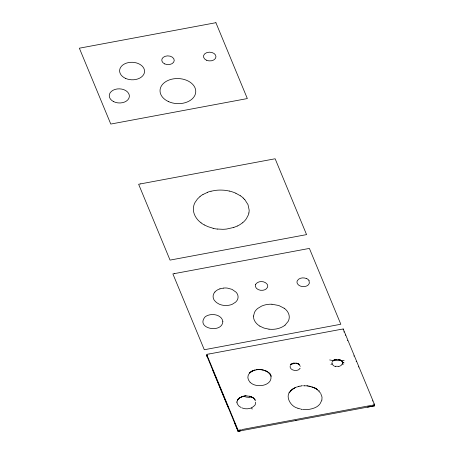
<?xml version="1.0" encoding="UTF-8"?>
<svg xmlns="http://www.w3.org/2000/svg" width="454" height="454" viewBox="0 0 454 454"><rect width="100%" height="100%" fill="white"/><g stroke="black" fill="none" stroke-linecap="round" stroke-linejoin="round"><path stroke-width="0.68" d="M342.486 362.417L342.424 363.745L343.156 364.675M207.478 357.411C206.315 355.709 206.508 353.757 208.988 354.012M206.706 354.466L237.845 429.62L238.089 431.3L239.082 431.107M341.13 329.337L343.218 328.974L343.184 329.831M371.673 406.353L374.601 405.814L374.641 404.82L343.218 328.974M255.63 402.102L255.296 404.469L254.728 405.467L251.686 407.845L252.157 409.139M331.999 362.406L332.317 364.483L334.257 366.145M290.146 366.02C289.232 370.033 296.905 372.229 299.719 368.841M253.536 316.046L254.501 312.375A18.052 12.672 2.2 0 1 257.736 308.431L261.555 306.121A17.916 12.553 2.2 0 1 271.963 304.214M236.761 402.261L236.886 401.529M267.406 371.832L263.587 370.118L260 369.601M237.47 400.349L238.401 398.85M237.436 400.524L237.346 400.95M237.181 401.722L237.005 402.477M321.886 399.974L322.022 397.085L320.706 393.408M321.846 400.156L320.166 403.583M250.665 396.478L245.954 395.797L241.817 396.847M342.407 363.79L341.016 365.544L338.684 366.605M303.788 385.804L305.854 385.815M300.117 368.245L299.878 368.625M244.848 396.155L245.954 395.797M289.856 392.057C285.35 396.297 290.31 406.597 297.903 408.237M237.215 400.507L238.242 399.004M332.243 361.781L333.775 360.334M319.843 404.003C317.011 408.464 307.653 410.303 302.841 409.451M214.907 292.001L214.322 292.745A12.4 8.705 2.7 0 0 213.289 297.983A12.417 8.7 2.6 0 0 214.464 300.497L216.462 302.534L219.14 304.118A12.491 8.774 2.2 0 0 222.591 305.19L223.85 305.389A12.434 8.683 2.1 0 0 228.935 305.236A12.423 8.671 2 0 0 232.278 304.271L235.603 302.165L236.852 300.73A12.581 8.847 2.5 0 0 237.941 298.199L238.061 297.302A12.417 8.739 1.8 0 0 236.125 292.24L232.034 289.357L227.329 288.091A12.428 8.768 2.2 0 0 223.482 288.069M290.498 365.317L290.906 364.817M290.634 391.098L293.346 388.675M290.333 391.479L290.021 391.859M289.879 391.66L290.844 390.593M243.855 396.297L245.012 395.871M238.1 399.265L239.939 397.545M300.162 386.201L301.978 385.735M239.349 397.971L238.9 398.464M250.353 372.507C247.6 374.544 246.658 378.568 249.967 382.103M242.873 396.512L244.099 396.007M243.196 396.206L240.2 397.573L240.773 397.29M291.729 389.912L292.524 389.26M285.05 325.149L288.284 321.211A17.865 12.593 1.8 0 0 284.181 308.204M241.931 396.802L242.345 396.456M298.533 386.558L299.873 386.065M241.477 396.768L241.034 397.154L241.534 396.955M200.027 196.548L197.49 198.943L194.993 202.541A27.995 19.647 2.1 0 0 193.852 205.412C191.917 212.063 195.714 218.998 201.082 222.835M291.354 364.449L291.065 364.687M249.462 372.796L249.825 372.513M249.921 372.439L250.415 372.059M250.506 372.388L253.355 370.668M296.536 387.029L295.338 387.671L295.622 387.563M242.481 222.823L240.529 224.236A27.654 19.295 1.8 0 1 237.323 226.052M250.194 372.626L249.377 372.859M250.79 371.775L251.09 371.582M292.926 388.97L292.637 389.174M290.543 390.866L291.23 390.361M288.937 392.806L289.697 392.256M291.519 389.98L292.155 389.526M292.654 389.146L294.975 387.739M330.926 364.517L332.01 363.767M294.447 388.011L293.386 388.652M239.962 397.721L239.445 398.039L240.325 397.324M334.002 360.198L336.022 359.54L338.962 359.557M251.3 371.463L251.851 371.156M291.786 364.148L294.839 363.348M203.017 194.488L207.489 192.365M295.395 387.523L295.1 387.676M293.931 388.369L294.459 388.113M252.203 370.986L252.878 370.685M251.664 407.857C247.595 409.326 244.842 408.952 241.874 407.874M334.11 360.136L333.469 360.124M219.935 288.812L217.948 289.658A12.627 8.853 2.1 0 0 214.907 292.001M253.133 370.589L254.138 370.243M297.285 363.626L297.484 363.444A8.087 1.112 10.7 0 0 296.388 363.194L295.9 363.365M233.85 227.426L226.677 229.026A27.598 19.187 2.1 0 1 222.789 229.304L217.324 229.02M298.863 386.275L297.086 387.001M254.49 370.141L256.056 369.891M255.046 370.118L254.842 370.033M254.842 370.18L254.535 370.265M254.212 370.356L253.724 370.368M250.88 371.707L251.618 371.537M211.036 191.242L214.6 190.515A27.598 19.573 2.4 0 1 222.426 190.13A27.654 19.624 2.1 0 1 226.58 190.521L229.332 191.072M335.046 359.772L334.587 359.71M238.123 430.313L240.62 429.819M237.328 429.467L238.083 431.3L206.666 355.459L207.206 355.351M210.009 353.808L339.496 329.621M209.6 353.893L209.192 353.972M241.642 429.62L370.714 405.501M260.131 369.613L261.112 369.641M238.089 431.13A2.066 1.402 -22.5 0 0 238.645 431.152L238.974 431.13M238.458 431.226L239.366 431.056M238.566 431.204L374.601 405.808L373.79 403.844M206.666 355.459L207.024 355.391M239.57 431.016L241.006 430.75M295.486 420.58L296.099 420.461M367.575 407.113L371.06 406.466M251.732 371.207L252.384 371.094M372.552 405.184L374.641 404.82M340.721 329.411L339.904 329.553M372.144 405.252L371.122 405.428M293.324 363.506L292.853 363.416M290.77 364.397L291.57 364.273M301.961 385.934L302.194 385.707M256.255 369.749L259.83 369.539M257.004 369.743L256.487 369.811M252.685 370.759L253.247 370.708M297.739 363.79L298.562 363.836M258.542 369.607L259.302 369.596M258.212 369.63L257.906 369.652M338.502 366.333L335.591 366.225M259.802 369.59L259.484 369.596M304.248 385.798L303.902 385.798M262.367 369.84L262.684 369.942M297.994 363.881L299.549 364.397M307.664 385.962L306.308 385.849M271.957 304.254L278.818 305.514L284.13 308.238M307.035 385.809L307.523 385.86M260.993 369.664L261.334 369.715M307.994 386.014L313.481 387.438M269.018 329.19L263.973 328.066L259.875 326.165M308.658 386.053L309.214 386.155M311.989 386.939L312.596 387.069M302.148 409.332L301.768 409.264M314.577 388.034L315.399 388.249M301.422 409.202L301.717 409.253M335.648 366.599L334.831 366.395M262.86 369.982L263.519 370.135M339.558 359.857L339.007 359.687M296.803 363.501L296.49 363.433M314.86 388.153L317.159 389.277M300.622 409.037L297.977 408.271M213.181 228.294L207.881 226.631L204.26 224.906M309.361 386.195L310.939 386.604M339.007 359.568L340.301 360.13L339.694 359.909M264.739 370.475L264.478 370.413M249.411 396.098L249.569 396.461M306.518 278.58C303.527 277.309 299.282 277.627 297.393 280.578A6.294 4.421 2.2 0 0 297.489 283.835C299.226 286.446 302.807 287.019 305.667 286.321A6.26 4.415 2.5 0 0 308.533 284.652L309.373 283.126L308.975 280.64M264.551 370.441L265.011 370.612M265.374 370.742L265.817 370.946M314.355 387.807L313.566 387.478M314.707 387.954L315.314 388.21M340.784 360.204L341.3 360.692M314.128 387.841L312.891 387.307M266.135 371.088L266.816 371.4L266.294 371.156M340.5 360.084L339.95 359.829M241.063 407.51L238.594 405.825L237.209 403.578M252.957 397.8L252.208 397.437M235.881 193.273L240.427 195.81M251.998 397.335L250.983 396.569M252.401 397.29C254.393 398.726 254.399 398.924 254.626 399.429M251.187 396.671L252.038 397.102M315.644 388.386L316.217 388.698M298.766 364.312L300.338 366.31M269.012 372.921L267.633 371.974M255.494 400.036L254.722 399.554L255.233 400.541M253.576 398.203L253.173 397.829M267.344 371.741L268.501 372.49M338.934 359.545L339.217 359.733M317.233 389.328L317.607 389.583M316.063 388.834L317.21 389.617M268.405 372.524L269.449 373.33M342.168 361.498L341.561 360.771L342.532 361.9M268.603 372.683L269.897 373.79L269.534 373.415M254.359 398.805L253.559 398.181M269.222 373.29L270.493 374.527M317.227 389.634L320.359 392.875M318.98 390.644L319.383 391.025M342.14 361.39L341.777 361.089M270.993 375.327L269.789 373.977M270.595 375.396L271.384 376.167M250.092 382.228C256.096 388.55 272.133 385.86 270.964 376.61M252.486 397.335L252.912 397.772M244.837 199.658L248.026 204.675L249.161 210.094A28.443 19.993 3.7 0 1 248.866 212.983M270.011 373.931L270.346 374.346M270.629 375.464L270.919 376.349M343.888 331.67L344.081 332.124M345.256 334.967L345.398 335.307M347.52 340.432L347.662 340.772M353.887 355.8L354.029 356.14M356.152 361.265L356.294 361.605M358.416 366.724L358.558 367.07M372.513 400.757L372.655 401.103M212.858 370.385L213.516 371.979M213.845 372.774L228.039 407.045M234.219 421.948L237.232 429.24M374.306 405.082L374.601 405.814M237.09 403.192L237.045 402.874M229.338 191.049A27.983 19.63 2.2 0 1 235.898 193.251M240.444 195.799A27.529 19.579 1.1 0 1 243.276 198.046M243.185 198.092A28.443 19.613 3.9 0 1 244.768 199.686M248.883 212.983A27.529 19.284 1 0 1 248.349 214.924L246.403 218.669A27.983 19.709 2.6 0 1 242.532 222.852M237.272 225.996A27.581 19.136 1.6 0 1 233.821 227.38M217.313 229.083A27.575 19.216 2.3 0 1 213.153 228.351M204.232 224.929A27.995 19.732 2 0 1 201.054 222.857M199.987 196.52A27.575 19.55 3 0 1 202.978 194.454M207.444 192.303A27.546 19.505 2.5 0 1 211.002 191.174M306.615 278.552A6.294 4.421 2.2 0 1 309.089 280.646M219.918 288.903A12.417 8.7 2.6 0 1 223.459 288.165M285.038 325.143A17.825 12.491 2 0 1 278.03 328.554L276.304 328.957A17.916 12.553 2.2 0 1 269.023 329.161M259.841 326.131A17.916 12.553 2.2 0 1 253.491 316.018M290.293 364.471A8.734 1.81 -23.9 0 1 291.23 363.892M291.61 363.654A7.043 1.243 -16.3 0 1 292.421 363.342M293.25 363.166A7.888 1.209 -9.1 0 1 293.869 363.047M294.005 363.138A7.905 0.942 0.8 0 1 296.422 363.16M297.455 363.455A7.485 1.192 17.1 0 1 297.994 363.648M298.528 363.875A8.195 1.617 24.1 0 1 298.84 364.046M333.1 360.368A7.814 1.612 -23.6 0 1 333.281 360.266M334.326 359.965A7.996 1.039 -17.3 0 1 334.706 359.829M335.898 359.795A8.064 0.352 -10.4 0 1 336.414 359.693M344.138 360.311A8.87 1.317 1.1 0 1 329.661 359.937M340.801 360.567A9.154 0.987 13.1 0 1 339.053 360.226M343.973 362.865A9.687 1.43 33.3 0 1 342.668 362.292M343.848 363.069A10.646 0.516 41.7 0 1 343.337 362.667M266.152 371.117A17.939 1.044 31.3 0 1 266.64 371.429M250.075 397.449A21.871 6.106 6.9 0 1 245.71 397.023M251.471 397.233A16.208 3.609 20.6 0 1 249.672 396.683M222.84 321.29C222.528 333.894 195.339 328.724 204.981 317.011A9.994 7.014 2.1 0 1 208.153 315.263C213.414 313.402 221.614 315.059 222.84 321.29M255.664 284.283C253.934 288.386 259.348 290.918 262.724 290.265A6.214 4.353 2.1 0 0 266.033 289.045L267.332 287.609A6.288 4.415 2.2 0 0 267.241 284.346C264.688 280.708 258.184 280.532 255.664 284.283M140.507 183.898L138.635 184.262L170.046 260.102L306.569 234.616L275.141 158.769L140.507 183.898M174.756 273.541L172.883 273.904L204.3 349.739L340.818 324.252L309.39 248.412L174.756 273.541M215.905 22.7L79.359 48.198L110.787 124.061L247.334 98.563L215.905 22.7M113.534 101.582A10.062 7.065 2.2 0 0 129.339 96.725A10.062 7.065 2.2 0 0 115.072 89.415A10.062 7.065 2.2 0 0 113.534 101.582M164.694 63.906A6.242 4.381 2.2 0 0 174.24 60.53A6.242 4.381 2.2 0 0 165.074 56.324A6.242 4.381 2.2 0 0 164.694 63.906M168.36 101.526A17.871 12.547 2.2 0 0 195.748 91.941A17.871 12.547 2.2 0 0 169.58 79.825A17.871 12.547 2.2 0 0 168.36 101.526M125.463 78.343A12.485 8.762 2.2 0 0 144.559 71.607A12.485 8.762 2.2 0 0 126.246 63.185A12.485 8.762 2.2 0 0 125.463 78.343M206.428 60.2A6.242 4.381 2.2 0 0 215.968 56.824A6.242 4.381 2.2 0 0 206.808 52.619A6.242 4.381 2.2 0 0 206.428 60.2"/></g></svg>
